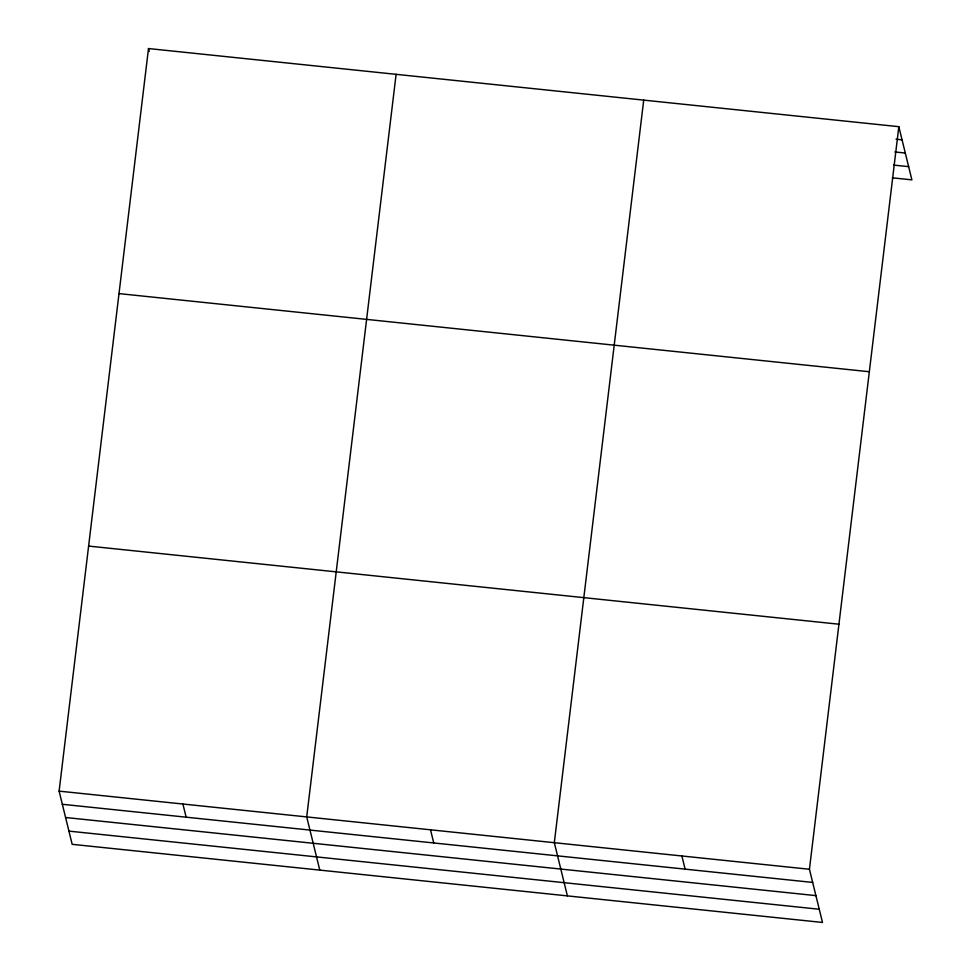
<?xml version="1.0" encoding="UTF-8"?>
<svg xmlns="http://www.w3.org/2000/svg" width="971" height="971" viewBox="0 0 971 971"><rect width="100%" height="100%" fill="white"/><g stroke="black" fill="none" stroke-linecap="round" stroke-linejoin="round"><path stroke-width="1.46" d="M898.83 126.679L809.438 869.263L822.498 922.45L72.17 844.321L59.11 791.134L148.502 48.55L898.83 126.679L911.89 179.866L892.385 177.827M396.107 74.33L306.715 816.914L319.775 870.101M643.712 100.11L554.32 842.694L567.392 895.881M896.051 139.205L902.059 139.836M894.801 151.949L905.3 153.042M893.636 165.094L908.65 166.648M118.996 293.606L869.324 371.735M88.604 546.078L838.932 624.207M59.11 791.134L809.438 869.263M62.338 804.291L812.666 882.421M65.579 817.509L815.907 895.626M68.929 831.115L819.257 909.244M681.885 855.985L685.113 869.142M430.517 829.804L433.746 842.962M148.502 48.55L149.218 51.475M182.912 804.024L186.141 817.181"/></g></svg>
